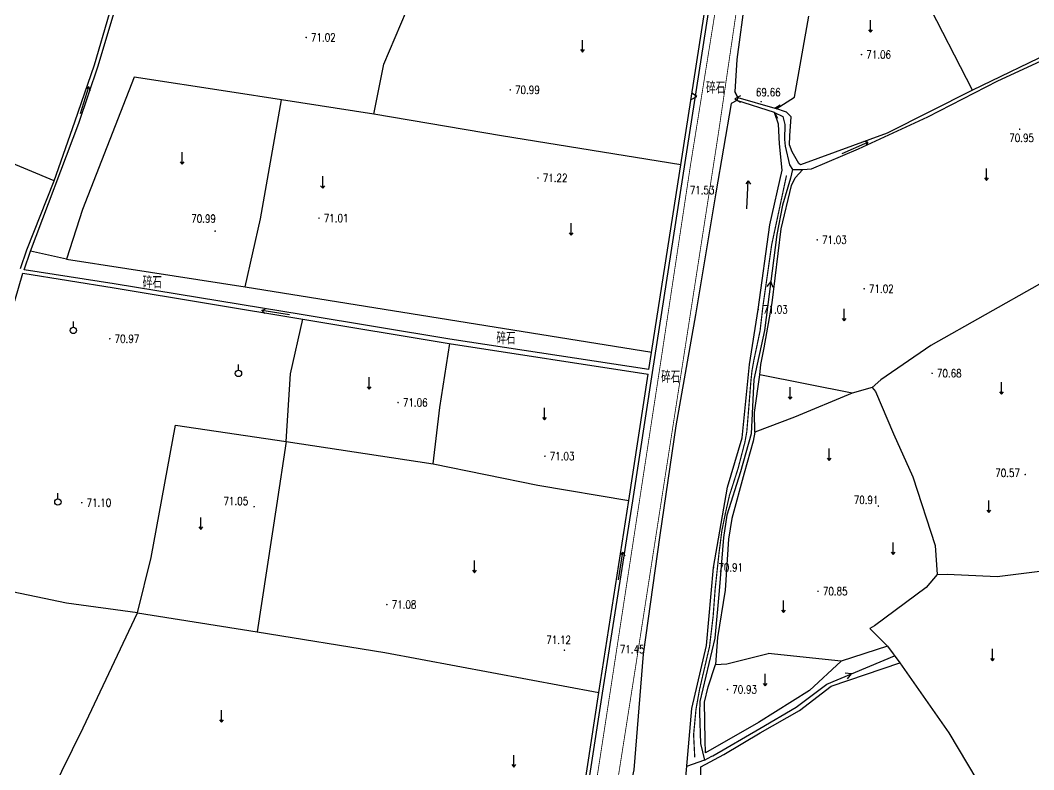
# Model space of a CAD drawing. Extents: x 10519 to 17598, y -625 to 2857.
# Drawn here: x 14035.2 to 14161.8, y 640.5 to 734.1 of the extents above; entities that cross this region are included whole.
import ezdxf
from ezdxf.enums import TextEntityAlignment as Align

# ---------------------------------------------------------------- set-up
doc = ezdxf.new("R2010")
doc.units = 0
doc.header["$MEASUREMENT"] = 0
doc.linetypes.add('X3', pattern=[5, 4, -1])
doc.layers.get('0').update_dxf_attribs({"linetype": 'CONTINUOUS'})
doc.layers.add('0000原地形', color=252, linetype='CONTINUOUS')
doc.layers.add('GCD', color=224, linetype='CONTINUOUS')
doc.styles.add('HZ', font='txt8.shx', dxfattribs={"width": 0.8, "bigfont": 'hz.shx'})
doc.styles.get("Standard").update_dxf_attribs({"font": 'txt8.shx', "width": 0.8, "bigfont": 'hz.shx'})
doc.linetypes.add('10421', pattern='A,2,[150,AAA.SHX,S=1,R=0,X=0,Y=1],1e-11', length=2)

# ---------------------------------------------------------------- blocks, each defined once
blk = doc.blocks.new('GC200')
at = {"linetype": 'Continuous', "const_width": 0.2, "flags": 128}
blk.add_lwpolyline([(-0.1, 0, 1), (0.1, 0, 1)], format="xyb", close=True, dxfattribs=at)
blk = doc.blocks.new('gc037')
for p, q in [((0, 0), (-1.39, 0.8)), ((-1.39, -0.8), (0, 0))]:
    blk.add_line(p, q)

msp = doc.modelspace()

# ---------------------------------------------------------------- linework, layer by layer
at = {"layer": '0000原地形', "linetype": 'Continuous'}
for p, q in [((14114.14, 690.12, 71.34), (14123.25, 748.67, 71.34)), ((14080.58, 728.65, 71.13), (14087.21, 744.14, 71.13)), ((14154.13, 725.4, 70.86), (14145.05, 743.03, 70.86)), ((14117.7, 716.05, 71.39), (14121.19, 738.72, 71.39)), ((14044.45, 728.56, -28.3), (14046.34, 734.98, -28.3)), ((14044.92, 728.41, 71.39), (14046.85, 734.95, 71.39)), ((14166.24, 731.26, 70.86), (14154.13, 725.4, 70.86)), ((14157.28, 726.57, 71.04), (14163.68, 729.49, 71.04)), ((14042.01, 721.42, -28.3), (14044.45, 728.56, -28.3)), ((14042.48, 721.25, 71.39), (14044.92, 728.41, 71.39)), ((14079.35, 722.38, 71.13), (14080.58, 728.65, 71.13)), ((14049.41, 727.01, 71.39), (14042.97, 710.47, 71.39)), ((14061.34, 725.17, 71.39), (14049.41, 727.01, 71.39)), ((14148.53, 722.04, 71.04), (14157.28, 726.57, 71.04)), ((14154.13, 725.4, 70.76), (14143.45, 720, 70.76)), ((14067.81, 724.18, 71.39), (14061.34, 725.17, 71.39)), ((14065.17, 709.33, 71.11), (14067.81, 724.18, 71.11)), ((14079.35, 722.38, 71.39), (14067.81, 724.18, 71.39)), ((14124.67, 724.08), (14123.96, 723.71)), ((14124.82, 724.46), (14124.43, 725.16)), ((14129.37, 722.6), (14124.67, 724.08)), ((14124.82, 724.46), (14129.41, 723.15)), ((14129.41, 723.15), (14130.11, 723.54)), ((14130.89, 722.63, 70.76), (14129.41, 723.15, 70.76)), ((14095.28, 719.69, 71.39), (14079.35, 722.38, 71.39)), ((14129.37, 722.6), (14129.74, 721.89)), ((14129.37, 722.6, 71.04), (14130.43, 722.09, 71.04)), ((14130.43, 722.09, 71.04), (14130.67, 721.11, 71.04)), ((14131.48, 722.05, 70.76), (14130.89, 722.63, 70.76)), ((14131.28, 719.7, 70.76), (14131.48, 722.05, 70.76)), ((14139.89, 718.04, 71.04), (14148.53, 722.04, 71.04)), ((14036.48, 705.29, 71.39), (14042.48, 721.25, 71.39)), ((14039.4, 714.06, -28.3), (14042.01, 721.42, -28.3)), ((14130.67, 721.11, 71.04), (14130.65, 719.22, 71.04)), ((14039.4, 714.06, 72.93), (14025.49, 719.84, 72.93)), ((14117.7, 716.05, 71.39), (14095.28, 719.69, 71.39)), ((14130.65, 719.22, 71.04), (14130.73, 718.37, 71.04)), ((14131.26, 718.55, 70.76), (14131.28, 719.7, 70.76)), ((14143.45, 720, 70.76), (14132.63, 716.06, 70.76)), ((14130.73, 718.37, 71.04), (14131.26, 716.05, 71.04)), ((14131.58, 717.69, 70.76), (14131.26, 718.55, 70.76)), ((14132.42, 716.21, 70.76), (14131.58, 717.69, 70.76)), ((14133.99, 715.54, 71.04), (14139.89, 718.04, 71.04)), ((14113.7, 690.51, 71.39), (14117.7, 716.05, 71.39)), ((14131.26, 716.05, 71.04), (14131.62, 715.47, 71.04)), ((14131.62, 715.47, 70.73), (14131.37, 714.41, 70.73)), ((14131.62, 715.47, 71.04), (14132.92, 715.46, 71.04)), ((14131.97, 714.43), (14132.92, 715.46)), ((14132.63, 716.06, 70.76), (14132.42, 716.21, 70.76)), ((14132.92, 715.46, 71.04), (14133.99, 715.54, 71.04)), ((14036.01, 705.46, -28.3), (14039.4, 714.06, -28.3)), ((14131.37, 714.41, 70.73), (14130.38, 711.04, 70.73)), ((14131.5, 713.48), (14131.97, 714.43)), ((14130.2, 708.06), (14131.5, 713.48)), ((14042.97, 710.47, 71.39), (14040.97, 704.29, 71.39)), ((14130.38, 711.04, 70.73), (14129.68, 707.35, 70.73)), ((14063.26, 700.81, 71.11), (14065.17, 709.33, 71.11)), ((14129.09, 698.82), (14130.2, 708.06)), ((14129.68, 707.35, 70.73), (14128.14, 695.38, 70.73)), ((14035.2, 703.09, -28.3), (14036.01, 705.46, -28.3)), ((14035.67, 702.93, 71.39), (14036.48, 705.29, 71.39)), ((14040.97, 704.29, 71.39), (14036.48, 705.29, 71.39)), ((14040.97, 704.29, 71.13), (14048.5, 703.1, 71.13)), ((14034.52, 699.07, -28.3), (14035.51, 702.53, -28.3)), ((14035.51, 702.53, 70.91), (14046.89, 700.7, 70.91)), ((14046.91, 701.2, 71.39), (14035.67, 702.93, 71.39)), ((14048.5, 703.1, 71.13), (14063.26, 700.81, 71.13)), ((14046.89, 700.7, 70.91), (14070.49, 696.79, 70.91)), ((14070.5, 697.34, 71.39), (14046.91, 701.2, 71.39)), ((14063.26, 700.81, 71.13), (14114.07, 692.64, 71.13)), ((14162.47, 701.15), (14148.92, 693.49)), ((14128.08, 693.21), (14129.09, 698.82)), ((14068.95, 689.95, 71.17), (14070.49, 696.79, 71.17)), ((14070.49, 696.79, 70.91), (14088.75, 693.75, 70.91)), ((14088.84, 694.28, 71.39), (14070.5, 697.34, 71.39)), ((14128.14, 695.38, 70.73), (14126.78, 689.25, 70.73)), ((14087.59, 685.75, 71.17), (14088.82, 693.74, 71.17)), ((14088.75, 693.75, 70.91), (14113.61, 689.9, 70.91)), ((14113.7, 690.51, 71.39), (14088.84, 694.28, 71.39)), ((14127.66, 691.11), (14128.08, 693.21)), ((14148.92, 693.49), (14142.67, 689.19)), ((14068.41, 681.5, 71.17), (14068.95, 689.95, 71.17)), ((14111.18, 674.13, 71.36), (14113.61, 689.9, 71.36)), ((14111.69, 674.08, 71.34), (14114.14, 690.12, 71.34)), ((14127.55, 689.82), (14127.66, 691.11)), ((14126.78, 689.25, 70.73), (14126.45, 682.46, 70.73)), ((14126.9, 685.13), (14127.55, 689.82)), ((14139.08, 687.52, 71.04), (14127.55, 689.82, 71.04)), ((14142.67, 689.19), (14141.57, 688.24)), ((14139.08, 687.52), (14131.88, 684.54)), ((14141.57, 688.24), (14139.08, 687.52)), ((14141.57, 688.24, 71.04), (14141.98, 687.73, 71.04)), ((14141.98, 687.73, 71.04), (14144.24, 682.48, 71.04)), ((14086.74, 678.7, 71.17), (14087.59, 685.75, 71.17)), ((14126.91, 682.66), (14126.9, 685.13)), ((14051.54, 667.02, 71.17), (14054.57, 683.55, 71.17)), ((14054.57, 683.55, 71.17), (14068.41, 681.5, 71.17)), ((14131.88, 684.54), (14126.91, 682.66)), ((14126.45, 682.46, 70.73), (14125.14, 677.7, 70.73)), ((14126.91, 682.66, 71.04), (14126.73, 681.53, 71.04)), ((14144.24, 682.48, 71.04), (14146.66, 677.08, 71.04)), ((14068.41, 681.5, 71.22), (14067.19, 673.53, 71.22)), ((14068.41, 681.49, 71.17), (14086.74, 678.7, 71.17)), ((14126.73, 681.53, 71.04), (14125.61, 677.56, 71.04)), ((14086.74, 678.7, 71.17), (14099.82, 676.05, 71.17)), ((14125.14, 677.7, 70.73), (14123.43, 672.29, 70.73)), ((14125.61, 677.56, 71.04), (14124.05, 671.88, 71.04)), ((14099.82, 676.05, 71.17), (14111.18, 674.13, 71.17)), ((14146.66, 677.08, 71.04), (14149.46, 668.5, 71.04)), ((14067.19, 673.53, 71.22), (14064.77, 657.74, 71.22)), ((14107.45, 650.16, 71.36), (14111.18, 674.13, 71.36)), ((14107.9, 650.07, 71.34), (14111.69, 674.08, 71.34)), ((14111.18, 674.13, 71.17), (14111.18, 674.13, 71.17)), ((14123.43, 672.29, 70.73), (14123.02, 669.51, 70.73)), ((14124.05, 671.88, 71.04), (14123.65, 669.31, 71.04)), ((14123.02, 669.51, 70.73), (14122.49, 662.85, 70.73)), ((14123.65, 669.31, 71.04), (14123.2, 662.94, 71.04)), ((14149.46, 668.5, 71), (14149.68, 664.91, 71)), ((14049.81, 660.09, 71.17), (14051.54, 667.02, 71.17)), ((14149.68, 664.91, 71), (14148.33, 663.26, 71)), ((14149.68, 664.91, 70.98), (14150.96, 664.93, 70.98)), ((14150.96, 664.93, 70.98), (14157.2, 664.66, 70.98)), ((14157.2, 664.66, 70.98), (14164.54, 665.56, 70.98)), ((14040.95, 661.32, 71.17), (14025.65, 664.44, 71.17)), ((14122.49, 662.85, 70.73), (14121.93, 656.96, 70.73)), ((14123.2, 662.94, 71.04), (14122.27, 657.02, 71.04)), ((14148.33, 663.26, 71), (14141.88, 658.49, 71)), ((14049.81, 660.09, 71.17), (14040.95, 661.32, 71.17)), ((14043.02, 645.75, 71.17), (14049.81, 660.09, 71.17)), ((14049.81, 660.09, 71.17), (14064.77, 657.74, 71.17)), ((14141.88, 658.49, 71), (14141.27, 658.13, 71)), ((14064.77, 657.74, 71.17), (14080.7, 655.14, 71.17)), ((14121.93, 656.96), (14120.07, 649.03)), ((14122.27, 657.02, 71.04), (14122, 653.64, 71.04)), ((14141.27, 658.13, 71), (14143.49, 655.96, 71)), ((14143.49, 655.96, 70.81), (14137.7, 654.07, 70.81)), ((14143.49, 655.96, 71), (14143.49, 655.96, 71)), ((14143.49, 655.96, 70.81), (14145.02, 653.84, 70.81)), ((14080.7, 655.14, 71.17), (14107.45, 650.16, 71.17)), ((14123.44, 653.72, 71.04), (14128.6, 655.03, 71.04)), ((14137.7, 654.07, 70.81), (14128.6, 655.03, 70.81)), ((14135.93, 651.19), (14144.38, 654.73)), ((14121.1, 650.85, 70.81), (14122, 653.64, 70.81)), ((14122, 653.64, 71.04), (14123.44, 653.72, 71.04)), ((14137.7, 654.07, 70.81), (14133.74, 650.42, 70.81)), ((14136.46, 650.93, 70.84), (14145.02, 653.84, 70.84)), ((14145.02, 653.84, 70.84), (14151.14, 645.13, 70.84)), ((14120.65, 648.93, 70.81), (14121.1, 650.85, 70.81)), ((14132.1, 648.32), (14135.93, 651.19)), ((14132.5, 647.89, 70.84), (14136.46, 650.93, 70.84)), ((14103.57, 625.12, 71.36), (14107.45, 650.16, 71.36)), ((14104.02, 625.03, 71.34), (14107.9, 650.07, 71.34)), ((14133.74, 650.42, 70.81), (14127.4, 646.39, 70.81)), ((14120.07, 649.03), (14120.01, 647.63)), ((14120.72, 644.19, 70.81), (14120.65, 648.93, 70.81)), ((14127.56, 645.66), (14132.1, 648.32)), ((14120.01, 647.63), (14120.12, 643.78)), ((14127.58, 645.13, 70.84), (14132.5, 647.89, 70.84)), ((14037.91, 635.33, 71.17), (14043.02, 645.75, 71.17)), ((14127.4, 646.39, 70.81), (14120.78, 642.63, 70.81)), ((14121.69, 642.23), (14127.56, 645.66)), ((14123.07, 642.39, 70.84), (14127.58, 645.13, 70.84)), ((14151.14, 645.13, 70.84), (14154.67, 639.25, 70.84)), ((14120.12, 643.78), (14120.62, 641.69)), ((14120.78, 642.63, 70.81), (14120.72, 644.19, 70.81)), ((14120.17, 640.87, 70.84), (14123.07, 642.39, 70.84)), ((14120.62, 641.69), (14121.57, 642.21)), ((14121.57, 642.21), (14121.69, 642.23)), ((14120.62, 641.69), (14118.41, 640.9)), ((14120.2, 638.47, 70.84), (14120.17, 640.87, 70.84))]:
    msp.add_line(p, q, dxfattribs=at)
at = {"layer": '0000原地形', "linetype": '10421'}
for p, q in [((14126.31, 741.33, -28.3), (14124.66, 729.23, -28.3)), ((14131.9, 724.51, 70.76), (14133.65, 734.62, 70.76)), ((14124.66, 729.23, -28.3), (14124.43, 725.16, -28.3)), ((14124.67, 724.08, -28.3), (14123.96, 723.71, -28.3)), ((14124.43, 725.16, -28.3), (14124.82, 724.46, -28.3)), ((14124.82, 724.46, -28.3), (14124.67, 724.08, -28.3)), ((14129.6, 723.05, 70.76), (14131.9, 724.51, 70.76)), ((14123.96, 723.71, -28.3), (14122.07, 712.56, -28.3)), ((14129.87, 721.13, 71.01), (14129.37, 722.6, 71.01)), ((14130.02, 718.69, 71.01), (14129.87, 721.13, 71.01)), ((14130.33, 715.41, 71.01), (14130.02, 718.69, 71.01)), ((14128.78, 708.56, 71.01), (14130.33, 715.41, 71.01)), ((14122.07, 712.56, -28.3), (14119.53, 697.32, -28.3)), ((14127.35, 698, 71.01), (14128.78, 708.56, 71.01)), ((14126.26, 691.12, 71.01), (14127.35, 698, 71.01)), ((14119.53, 697.32, -28.3), (14117.07, 683.47, -28.3)), ((14125.36, 681.96, 71.01), (14126.26, 691.12, 71.01)), ((14117.07, 683.47, -28.3), (14115.08, 669.81, -28.3)), ((14123.52, 675.82, 71.01), (14125.36, 681.96, 71.01)), ((14121.77, 665.77, 71.01), (14123.52, 675.82, 71.01)), ((14115.08, 669.81, -28.3), (14112.99, 654.94, -28.3)), ((14120.89, 656.03, 71.01), (14121.77, 665.77, 71.01)), ((14119.06, 648.17, 71.01), (14120.89, 656.03, 71.01)), ((14112.99, 654.94, -28.3), (14111.81, 640.51, -28.3)), ((14117.48, 630.46, 71.01), (14119.06, 648.17, 71.01)), ((14111.81, 640.51, -28.3), (14108.84, 626.48, -28.3))]:
    msp.add_line(p, q, dxfattribs=at)
at = {"layer": '0000原地形'}
for p, q in [((14141.14, 732.91), (14141.39, 732.61)), ((14141.39, 732.61), (14141.39, 734.11)), ((14141.39, 732.61), (14141.64, 732.91)), ((14105.39, 730.15), (14105.39, 731.65)), ((14105.14, 730.45), (14105.39, 730.15)), ((14105.39, 730.15), (14105.64, 730.45)), ((14042.7, 722.46), (14043.74, 725.8)), ((14043.74, 725.8), (14043.35, 725.49)), ((14043.74, 725.8), (14043.89, 725.32)), ((14141.04, 718.89), (14140.55, 718.98)), ((14137.85, 717.46), (14141.04, 718.89)), ((14141.04, 718.89), (14140.79, 718.46)), ((14055.15, 716.44), (14055.4, 716.14)), ((14055.4, 716.14), (14055.4, 717.64)), ((14055.4, 716.14), (14055.65, 716.44)), ((14155.86, 714.12), (14155.86, 715.62)), ((14072.95, 713.13), (14072.95, 714.63)), ((14126.1, 714.08), (14125.79, 713.68)), ((14125.92, 710.58), (14126.1, 714.08)), ((14126.1, 714.08), (14126.37, 713.65)), ((14155.61, 714.42), (14155.86, 714.12)), ((14155.86, 714.12), (14156.11, 714.42)), ((14072.7, 713.43), (14072.95, 713.13)), ((14072.95, 713.13), (14073.2, 713.43)), ((14103.73, 707.57), (14103.98, 707.27)), ((14103.98, 707.27), (14103.98, 708.77)), ((14103.98, 707.27), (14104.23, 707.57)), ((14128.92, 701.49, 70.73), (14128.44, 700.86, 70.73)), ((14129.23, 700.75, 70.73), (14128.92, 701.49, 70.73)), ((14065.34, 697.85), (14065.79, 698.07)), ((14068.8, 697.31), (14065.34, 697.85)), ((14065.34, 697.85), (14065.71, 697.5)), ((14138.09, 696.56), (14138.09, 698.06)), ((14041.81, 695.78), (14041.81, 696.48)), ((14137.84, 696.86), (14138.09, 696.56)), ((14138.09, 696.56), (14138.34, 696.86)), ((14062.43, 690.41), (14062.43, 691.11)), ((14078.77, 688.05), (14078.77, 689.55)), ((14157.74, 687.41), (14157.74, 688.91)), ((14078.52, 688.35), (14078.77, 688.05)), ((14078.77, 688.05), (14079.02, 688.35)), ((14131.32, 686.8), (14131.32, 688.3)), ((14157.49, 687.71), (14157.74, 687.41)), ((14157.74, 687.41), (14157.99, 687.71)), ((14131.07, 687.1), (14131.32, 686.8)), ((14131.32, 686.8), (14131.57, 687.1)), ((14100.66, 684.22), (14100.66, 685.72)), ((14100.41, 684.52), (14100.66, 684.22)), ((14100.66, 684.22), (14100.91, 684.52)), ((14136.2, 679.12), (14136.2, 680.62)), ((14135.95, 679.42), (14136.2, 679.12)), ((14136.2, 679.12), (14136.45, 679.42)), ((14039.88, 674.35), (14039.88, 675.05)), ((14156.14, 672.64), (14156.14, 674.14)), ((14155.89, 672.94), (14156.14, 672.64)), ((14156.14, 672.64), (14156.39, 672.94)), ((14057.74, 670.53), (14057.74, 672.03)), ((14057.49, 670.83), (14057.74, 670.53)), ((14057.74, 670.53), (14057.99, 670.83)), ((14144.22, 667.38), (14144.22, 668.88)), ((14109.9, 664.22), (14110.45, 667.68)), ((14110.45, 667.68), (14110.1, 667.32)), ((14110.45, 667.68), (14110.67, 667.23)), ((14143.97, 667.68), (14144.22, 667.38)), ((14144.22, 667.38), (14144.47, 667.68)), ((14091.91, 665.12), (14091.91, 666.62)), ((14091.66, 665.42), (14091.91, 665.12)), ((14091.91, 665.12), (14092.16, 665.42)), ((14130.51, 660.14), (14130.51, 661.64)), ((14130.26, 660.44), (14130.51, 660.14)), ((14130.51, 660.14), (14130.76, 660.44)), ((14156.34, 654.41), (14156.59, 654.11)), ((14156.59, 654.11), (14156.59, 655.61)), ((14156.59, 654.11), (14156.84, 654.41)), ((14128.2, 650.99), (14128.2, 652.49)), ((14139, 652.48), (14138.2, 652.58)), ((14138.51, 651.84), (14139, 652.48)), ((14127.95, 651.29), (14128.2, 650.99)), ((14128.2, 650.99), (14128.45, 651.29)), ((14060.3, 646.43), (14060.3, 647.93)), ((14060.05, 646.73), (14060.3, 646.43)), ((14060.3, 646.43), (14060.55, 646.73)), ((14096.82, 640.84), (14096.82, 642.34)), ((14096.57, 641.14), (14096.82, 640.84)), ((14096.82, 640.84), (14097.07, 641.14))]:
    msp.add_line(p, q, dxfattribs=at)
at = {"layer": '0000原地形', "linetype": 'X3', "const_width": 0.1, "flags": 128}
for points, elevation in [([(14133.2, 818.03), (14134.89, 816.73), (14127.45, 769.29), (14118.85, 715.77), (14115.34, 692.54), (14108.97, 650.94)], 71.18), ([(14108.97, 650.94), (14104.96, 624.86)], 71.51)]:
    msp.add_lwpolyline(points, dxfattribs=dict(at, elevation=elevation))
at = {"layer": '0000原地形', "linetype": 'Continuous', "const_width": 0.1, "elevation": 71.83, "flags": 128}
msp.add_lwpolyline([(14107.55, 624.88), (14112.19, 654.37), (14122.42, 720.28), (14129.24, 766.71), (14130.32, 768.36), (14132.28, 769.03)], dxfattribs=at)
at = {"layer": '0000原地形', "linetype": 'Continuous', "elevation": 71.11, "flags": 128}
msp.add_lwpolyline([(14049.41, 727.01), (14049.41, 727.01)], dxfattribs=at)
at = {"layer": '0000原地形', "linetype": 'X3', "const_width": 0.15, "flags": 128}
msp.add_lwpolyline([(14119.42, 642.07), (14119.28, 644.89), (14119.58, 648.09), (14120.03, 650.58), (14121.27, 655.91), (14121.72, 659.69), (14121.97, 663.07), (14122.44, 667.47), (14122.81, 670.38), (14123.3, 672.77), (14123.75, 674.75), (14124.83, 678.13), (14125.69, 681.44), (14125.92, 682.71), (14126.12, 685.13), (14126.44, 689.11), (14126.57, 690.34), (14126.81, 691.68), (14127.58, 695.32), (14127.93, 698.35), (14129.03, 706.08), (14130.88, 714.73)], dxfattribs=at)
at = {"layer": '0000原地形'}
for centre in [(14041.81, 695.38), (14062.43, 690.01), (14039.88, 673.95)]:
    msp.add_ellipse(centre, major_axis=(0.283, 0.283), ratio=1, start_param=5.497787, end_param=11.780972, dxfattribs=at)

# ---------------------------------------------------------------- block references
at = {"layer": '0000原地形', "linetype": 'Continuous', "xscale": 0.5000000000035877, "yscale": 0.5, "zscale": 0.5}
for p, rotation in [((14119.69, 724.61, 71.54), 357.9147176472296), ((14124.44, 724.29, 71.43), 177.9147176472297)]:
    msp.add_blockref('gc037', p, dxfattribs=dict(at, rotation=rotation))
at = {"layer": 'GCD', "linetype": 'Continuous'}
ref = msp.add_blockref('GC200', (14070.89, 731.97, 71.02), dxfattribs=dict(at, xscale=0.5, yscale=0.5, zscale=0.5))
ref.add_attrib('height', '71.02', dxfattribs={"linetype": 'Continuous', "height": 1, "style": 'HZ', "width": 0.8}).set_placement((14071.49, 731.97, 71.02), align=Align.MIDDLE_LEFT)
ref = msp.add_blockref('GC200', (14140.25, 729.83, 71.06), dxfattribs=dict(at, xscale=0.5, yscale=0.5, zscale=0.5))
ref.add_attrib('height', '71.06', dxfattribs={"linetype": 'Continuous', "height": 1, "style": 'HZ', "width": 0.8}).set_placement((14140.85, 729.83, 71.06), align=Align.MIDDLE_LEFT)
ref = msp.add_blockref('GC200', (14096.38, 725.42, 70.99), dxfattribs=dict(at, xscale=0.5, yscale=0.5, zscale=0.5))
ref.add_attrib('height', '70.99', dxfattribs={"linetype": 'Continuous', "height": 1, "style": 'HZ', "width": 0.8}).set_placement((14096.98, 725.42, 70.99), align=Align.MIDDLE_LEFT)
ref = msp.add_blockref('GC200', (14127.72, 723.95, 69.66), dxfattribs=dict(at, xscale=0.5, yscale=0.5, zscale=0.5))
ref.add_attrib('height', '69.66', dxfattribs={"linetype": 'Continuous', "height": 1, "style": 'HZ', "width": 0.8}).set_placement((14127.06, 725.12, 69.66), align=Align.MIDDLE_LEFT)
ref = msp.add_blockref('GC200', (14160, 720.5, 70.95), dxfattribs=dict(at, xscale=0.5, yscale=0.5, zscale=0.5))
ref.add_attrib('height', '70.95', dxfattribs={"linetype": 'Continuous', "height": 1, "style": 'HZ', "width": 0.8}).set_placement((14158.7, 719.42, 70.95), align=Align.MIDDLE_LEFT)
ref = msp.add_blockref('GC200', (14099.84, 714.42, 71.22), dxfattribs=dict(at, xscale=0.5, yscale=0.5, zscale=0.5))
ref.add_attrib('height', '71.22', dxfattribs={"linetype": 'Continuous', "height": 1, "style": 'HZ', "width": 0.8}).set_placement((14100.44, 714.42, 71.22), align=Align.MIDDLE_LEFT)
ref = msp.add_blockref('GC200', (14122.07, 712.56, 71.53), dxfattribs=dict(at, xscale=0.5, yscale=0.5, zscale=0.5))
ref.add_attrib('height', '71.53', dxfattribs={"linetype": 'Continuous', "height": 1, "style": 'HZ', "width": 0.8}).set_placement((14118.8, 712.9, 71.53), align=Align.MIDDLE_LEFT)
ref = msp.add_blockref('GC200', (14059.52, 707.78, 70.99), dxfattribs=dict(at, xscale=0.5, yscale=0.5, zscale=0.5))
ref.add_attrib('height', '70.99', dxfattribs={"linetype": 'Continuous', "height": 1, "style": 'HZ', "width": 0.8}).set_placement((14056.53, 709.34, 70.99), align=Align.MIDDLE_LEFT)
ref = msp.add_blockref('GC200', (14072.49, 709.4, 71.01), dxfattribs=dict(at, xscale=0.5, yscale=0.5, zscale=0.5))
ref.add_attrib('height', '71.01', dxfattribs={"linetype": 'Continuous', "height": 1, "style": 'HZ', "width": 0.8}).set_placement((14073.09, 709.4, 71.01), align=Align.MIDDLE_LEFT)
ref = msp.add_blockref('GC200', (14134.72, 706.69, 71.03), dxfattribs=dict(at, xscale=0.5, yscale=0.5, zscale=0.5))
ref.add_attrib('height', '71.03', dxfattribs={"linetype": 'Continuous', "height": 1, "style": 'HZ', "width": 0.8}).set_placement((14135.32, 706.69, 71.03), align=Align.MIDDLE_LEFT)
ref = msp.add_blockref('GC200', (14140.58, 700.58, 71.02), dxfattribs=dict(at, xscale=0.5, yscale=0.5, zscale=0.5))
ref.add_attrib('height', '71.02', dxfattribs={"linetype": 'Continuous', "height": 1, "style": 'HZ', "width": 0.8}).set_placement((14141.18, 700.58, 71.02), align=Align.MIDDLE_LEFT)
ref = msp.add_blockref('GC200', (14127.35, 698, 71.03), dxfattribs=dict(at, xscale=0.5, yscale=0.5, zscale=0.5))
ref.add_attrib('height', '71.03', dxfattribs={"linetype": 'Continuous', "height": 1, "style": 'HZ', "width": 0.8}).set_placement((14127.95, 698, 71.03), align=Align.MIDDLE_LEFT)
ref = msp.add_blockref('GC200', (14046.36, 694.34, 70.97), dxfattribs=dict(at, xscale=0.5, yscale=0.5, zscale=0.5))
ref.add_attrib('height', '70.97', dxfattribs={"linetype": 'Continuous', "height": 1, "style": 'HZ', "width": 0.8}).set_placement((14046.96, 694.34, 70.97), align=Align.MIDDLE_LEFT)
ref = msp.add_blockref('GC200', (14149.07, 690.02, 70.68), dxfattribs=dict(at, xscale=0.5, yscale=0.5, zscale=0.5))
ref.add_attrib('height', '70.68', dxfattribs={"linetype": 'Continuous', "height": 1, "style": 'HZ', "width": 0.8}).set_placement((14149.67, 690.02, 70.68), align=Align.MIDDLE_LEFT)
ref = msp.add_blockref('GC200', (14082.37, 686.37, 71.06), dxfattribs=dict(at, xscale=0.5, yscale=0.5, zscale=0.5))
ref.add_attrib('height', '71.06', dxfattribs={"linetype": 'Continuous', "height": 1, "style": 'HZ', "width": 0.8}).set_placement((14082.97, 686.37, 71.06), align=Align.MIDDLE_LEFT)
ref = msp.add_blockref('GC200', (14100.71, 679.67, 71.03), dxfattribs=dict(at, xscale=0.5, yscale=0.5, zscale=0.5))
ref.add_attrib('height', '71.03', dxfattribs={"linetype": 'Continuous', "height": 1, "style": 'HZ', "width": 0.8}).set_placement((14101.31, 679.67, 71.03), align=Align.MIDDLE_LEFT)
ref = msp.add_blockref('GC200', (14160.7, 677.37, 70.57), dxfattribs=dict(at, xscale=0.5, yscale=0.5, zscale=0.5))
ref.add_attrib('height', '70.57', dxfattribs={"linetype": 'Continuous', "height": 1, "style": 'HZ', "width": 0.8}).set_placement((14156.95, 677.57, 70.57), align=Align.MIDDLE_LEFT)
ref = msp.add_blockref('GC200', (14142.35, 673.44, 70.91), dxfattribs=dict(at, xscale=0.5, yscale=0.5, zscale=0.5))
ref.add_attrib('height', '70.91', dxfattribs={"linetype": 'Continuous', "height": 1, "style": 'HZ', "width": 0.8}).set_placement((14139.28, 674.2, 70.91), align=Align.MIDDLE_LEFT)
ref = msp.add_blockref('GC200', (14042.86, 673.86, 71.1), dxfattribs=dict(at, xscale=0.5, yscale=0.5, zscale=0.5))
ref.add_attrib('height', '71.10', dxfattribs={"linetype": 'Continuous', "height": 1, "style": 'HZ', "width": 0.8}).set_placement((14043.46, 673.86, 71.1), align=Align.MIDDLE_LEFT)
ref = msp.add_blockref('GC200', (14064.39, 673.36, 71.05), dxfattribs=dict(at, xscale=0.5, yscale=0.5, zscale=0.5))
ref.add_attrib('height', '71.05', dxfattribs={"linetype": 'Continuous', "height": 1, "style": 'HZ', "width": 0.8}).set_placement((14060.56, 674.07, 71.05), align=Align.MIDDLE_LEFT)
ref = msp.add_blockref('GC200', (14121.77, 665.77, 70.91), dxfattribs=dict(at, xscale=0.5, yscale=0.5, zscale=0.5))
ref.add_attrib('height', '70.91', dxfattribs={"linetype": 'Continuous', "height": 1, "style": 'HZ', "width": 0.8}).set_placement((14122.37, 665.77, 70.91), align=Align.MIDDLE_LEFT)
ref = msp.add_blockref('GC200', (14134.82, 662.79, 70.84), dxfattribs=dict(at, xscale=0.5, yscale=0.5, zscale=0.5))
ref.add_attrib('height', '70.85', dxfattribs={"linetype": 'Continuous', "height": 1, "style": 'HZ', "width": 0.8}).set_placement((14135.42, 662.79, 70.84), align=Align.MIDDLE_LEFT)
ref = msp.add_blockref('GC200', (14080.97, 661.13, 71.08), dxfattribs=dict(at, xscale=0.5, yscale=0.5, zscale=0.5))
ref.add_attrib('height', '71.08', dxfattribs={"linetype": 'Continuous', "height": 1, "style": 'HZ', "width": 0.8}).set_placement((14081.57, 661.13, 71.08), align=Align.MIDDLE_LEFT)
ref = msp.add_blockref('GC200', (14103.14, 655.44, 71.12), dxfattribs=dict(at, xscale=0.5, yscale=0.5, zscale=0.5))
ref.add_attrib('height', '71.12', dxfattribs={"linetype": 'Continuous', "height": 1, "style": 'HZ', "width": 0.8}).set_placement((14100.88, 656.72, 71.12), align=Align.MIDDLE_LEFT)
ref = msp.add_blockref('GC200', (14112.99, 654.94, 71.44), dxfattribs=dict(at, xscale=0.5, yscale=0.5, zscale=0.5))
ref.add_attrib('height', '71.45', dxfattribs={"linetype": 'Continuous', "height": 1, "style": 'HZ', "width": 0.8}).set_placement((14110.06, 655.55, 71.44), align=Align.MIDDLE_LEFT)
ref = msp.add_blockref('GC200', (14123.51, 650.53, 70.93), dxfattribs=dict(at, xscale=0.5, yscale=0.5, zscale=0.5))
ref.add_attrib('height', '70.93', dxfattribs={"linetype": 'Continuous', "height": 1, "style": 'HZ', "width": 0.8}).set_placement((14124.11, 650.53, 70.93), align=Align.MIDDLE_LEFT)

# ---------------------------------------------------------------- texts
at = {"layer": '0000原地形', "linetype": 'Continuous', "width": 0.8}
for p in [(14122.03, 725.76), (14051.67, 701.47), (14095.85, 694.48), (14116.42, 689.65)]:
    msp.add_text('碎石', height=1.5, dxfattribs=at).set_placement(p, align=Align.MIDDLE)

doc.saveas('drawing.dxf')
